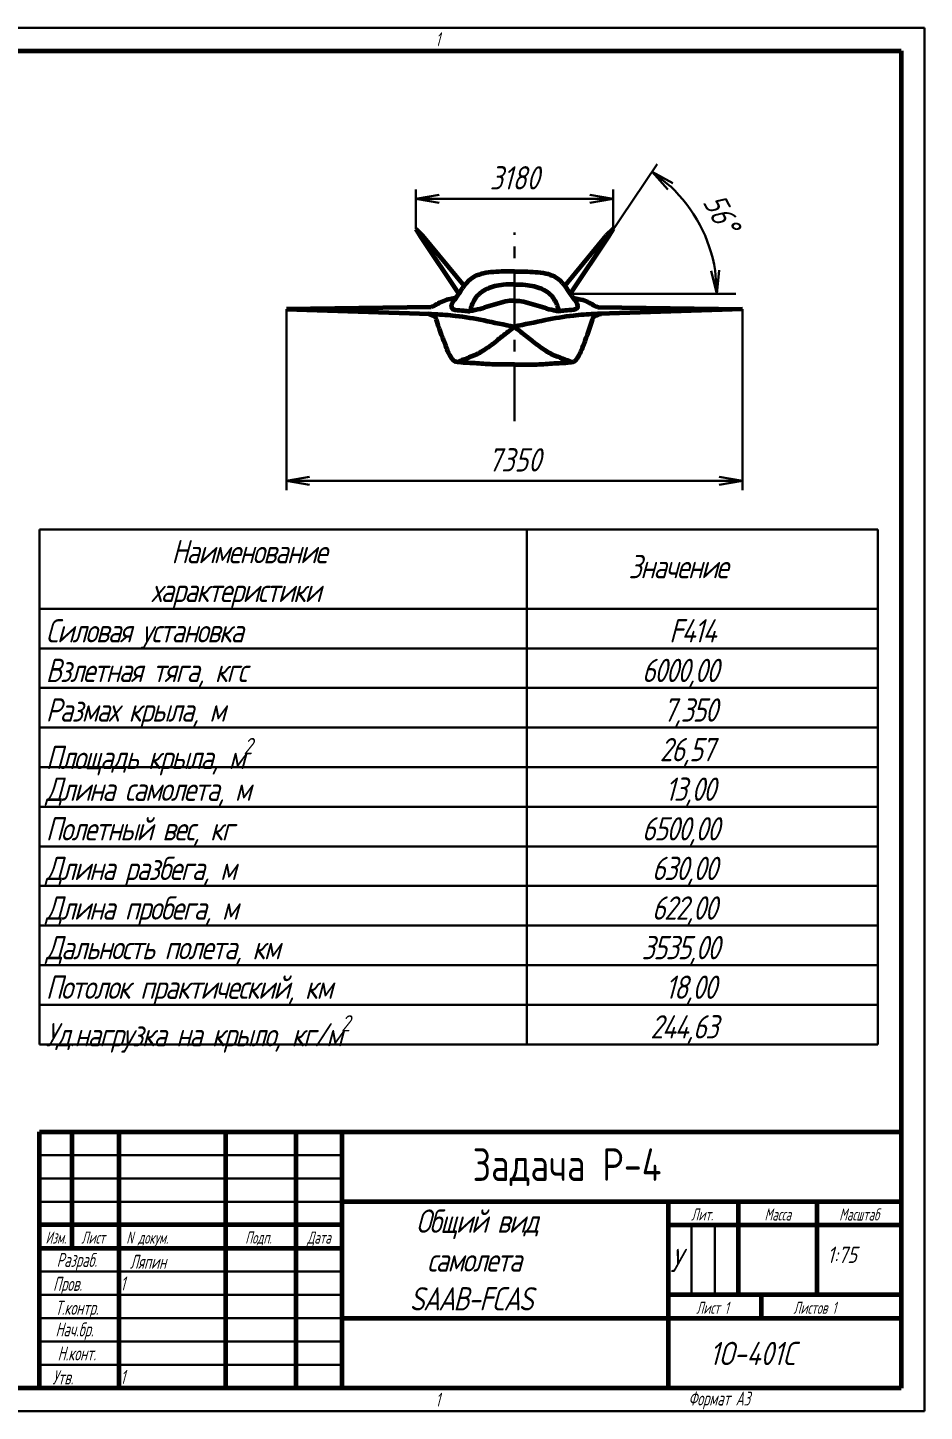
# Model space of a CAD drawing. Header units: millimetres. Extents: x -985956116104 to 1932156, y -552630487266 to 633586.
# Drawn here: x 6219.2 to 6411.7, y 36636.8 to 36933.8 of the extents above; entities that cross this region are included whole.
import ezdxf
from ezdxf.enums import TextEntityAlignment as Align

# ---------------------------------------------------------------- set-up
doc = ezdxf.new("R2010")
doc.units = ezdxf.units.MM
doc.linetypes.add('CENTER', pattern=[2, 1.25, -0.25, 0.25, -0.25])
for name, color, linetype, lineweight in [('_axes (Оси)', 6, 'CENTER', 30), ('_basic (Основной)', 4, 'Continuous', 60), ('_contour (Тонкий)', 7, 'Continuous', 30), ('_inscription (Знаки)', 30, 'Continuous', 80), ('_remote (Тонкий)', 9, 'Continuous', 30), ('_text (Надписи)', 2, 'Continuous', 30)]:
    doc.layers.add(name, color=color, linetype=linetype, lineweight=lineweight)
doc.styles.add('ESKD', font='eskd.shx', dxfattribs={"oblique": 15, "height": 5})
doc.dimstyles.new('ESKD', dxfattribs={"dimtxt": 5, "dimasz": 5, "dimexe": 2, "dimexo": 0, "dimgap": 2, "dimtad": 1, "dimtoh": 1, "dimzin": 12, "dimdsep": 46, "dimtxsty": 'ESKD', "dimblk1": 'OPEN', "dimblk2": 'OPEN', "dimsah": 1, "dimcen": 5, "dimclrd": 256, "dimclre": 256, "dimclrt": 2, "dimadec": 0, "dimazin": 0, "dimtfac": 1, "dimtmove": 0, "dimatfit": 3, "dimldrblk": 'OPEN', "dimfxl": 1, "dimtolj": 1, "dimtzin": 12, "dimlwd": -1, "dimlwe": -1, "dimarcsym": 0})

# ---------------------------------------------------------------- blocks, each defined once
blk = doc.blocks.new('_OPEN')
at = {"color": 0, "linetype": 'ByBlock'}
for p, q in [((-1, 0.167), (0, 0)), ((0, 0), (-1, -0.167)), ((0, 0), (-1, 0))]:
    blk.add_line(p, q, dxfattribs=at)
blk = doc.blocks.new('*D122')
at = {"layer": '_contour (Тонкий)', "transparency": 16777216}
for p, q in [((6343.9, 36888.98), (6354.37, 36904.54)), ((6350.47, 36876.71), (6369.19, 36876.71))]:
    blk.add_line(p, q, dxfattribs=at)
blk.add_arc((6335.65, 36876.71), 31.54, 9.0931, 46.9753, dxfattribs=at)
at = {"layer": '_contour (Тонкий)', "transparency": 16777216, "xscale": 5, "yscale": 5, "zscale": 5}
for p, rotation in [((6353.25, 36902.88), 141.5218392590569), ((6367.19, 36876.71), 274.5465347212844)]:
    blk.add_blockref('_OPEN', p, dxfattribs=dict(at, rotation=rotation))
at = {"layer": '_contour (Тонкий)', "color": 2, "transparency": 16777216, "insert": (6368.14, 36894.01), "char_height": 5, "attachment_point": 5, "rotation": 298.0342, "style": 'ESKD'}
blk.add_mtext('\\A1;56%%d', dxfattribs=at)
blk = doc.blocks.new('*D595')
at = {"layer": '_contour (Тонкий)', "transparency": 16777216}
for p, q in [((6302.52, 36890.68), (6302.52, 36899.09)), ((6307.52, 36897.09), (6339.88, 36897.09)), ((6344.88, 36890.68), (6344.88, 36899.09))]:
    blk.add_line(p, q, dxfattribs=at)
at = {"layer": 'Defpoints', "color": 0, "transparency": 16777216}
for p in [(6344.88, 36897.09), (6302.52, 36890.68), (6344.88, 36890.68)]:
    blk.add_point(p, dxfattribs=at)
at = {"layer": '_contour (Тонкий)', "transparency": 16777216, "xscale": 5, "yscale": 5, "zscale": 5, "rotation": 180}
blk.add_blockref('_OPEN', (6302.52, 36897.09), dxfattribs=at)
at = {"layer": '_contour (Тонкий)', "transparency": 16777216, "xscale": 5, "yscale": 5, "zscale": 5}
blk.add_blockref('_OPEN', (6344.88, 36897.09), dxfattribs=at)
at = {"layer": '_contour (Тонкий)', "color": 2, "transparency": 16777216, "insert": (6323.7, 36901.59), "char_height": 5, "attachment_point": 5, "style": 'ESKD'}
blk.add_mtext('\\A1;3180', dxfattribs=at)
blk = doc.blocks.new('*D596')
at = {"layer": '_contour (Тонкий)', "transparency": 16777216}
for p, q in [((6274.71, 36873.4), (6274.71, 36834.55)), ((6372.69, 36873.4), (6372.69, 36834.55)), ((6279.71, 36836.55), (6367.69, 36836.55))]:
    blk.add_line(p, q, dxfattribs=at)
at = {"layer": 'Defpoints', "color": 0, "transparency": 16777216}
for p in [(6274.71, 36873.4), (6372.69, 36873.4), (6372.69, 36836.55)]:
    blk.add_point(p, dxfattribs=at)
at = {"layer": '_contour (Тонкий)', "transparency": 16777216, "xscale": 5, "yscale": 5, "zscale": 5, "rotation": 180}
blk.add_blockref('_OPEN', (6274.71, 36836.55), dxfattribs=at)
at = {"layer": '_contour (Тонкий)', "transparency": 16777216, "xscale": 5, "yscale": 5, "zscale": 5}
blk.add_blockref('_OPEN', (6372.69, 36836.55), dxfattribs=at)
at = {"layer": '_contour (Тонкий)', "color": 2, "transparency": 16777216, "insert": (6323.7, 36841.05), "char_height": 5, "attachment_point": 5, "style": 'ESKD'}
blk.add_mtext('\\A1;7350', dxfattribs=at)

msp = doc.modelspace()

# ---------------------------------------------------------------- linework, layer by layer
at = {"layer": '_axes (Оси)', "ltscale": 10, "transparency": 33554687}
msp.add_line((6323.697, 36849.348), (6323.697, 36889.877), dxfattribs=at)
at = {"layer": '_basic (Основной)', "transparency": 33554687}
for p, q in [((6011.714, 36928.823), (6406.714, 36928.823)), ((6406.714, 36928.823), (6406.714, 36641.823)), ((6302.519, 36890.68), (6303.494, 36888.976)), ((6302.519, 36890.68), (6303.982, 36889.187)), ((6344.876, 36890.68), (6343.413, 36889.187)), ((6344.876, 36890.68), (6343.901, 36888.976)), ((6303.494, 36888.976), (6311.747, 36876.709)), ((6303.982, 36889.187), (6312.87, 36878.387)), ((6343.413, 36889.187), (6334.525, 36878.387)), ((6343.901, 36888.976), (6335.648, 36876.709)), ((6305.808, 36873.843), (6274.71, 36873.398)), ((6274.71, 36873.398), (6305.521, 36872.385)), ((6341.587, 36873.843), (6372.685, 36873.398)), ((6372.685, 36873.398), (6341.874, 36872.385)), ((6286.714, 36641.823), (6286.714, 36696.823)), ((6406.714, 36641.823), (6011.714, 36641.823))]:
    msp.add_line(p, q, dxfattribs=at)
at = {"layer": '_basic (Основной)', "linetype": 'Continuous', "transparency": 33554687}
for p, q in [((6221.714, 36696.823), (6406.714, 36696.823)), ((6221.714, 36641.823), (6221.714, 36696.823)), ((6228.714, 36671.823), (6228.714, 36696.823)), ((6238.714, 36696.823), (6238.714, 36641.823)), ((6261.714, 36641.823), (6261.714, 36696.823)), ((6276.714, 36696.823), (6276.714, 36641.823)), ((6406.714, 36681.823), (6286.714, 36681.823)), ((6356.714, 36681.823), (6356.714, 36641.823)), ((6371.714, 36681.823), (6371.714, 36661.823)), ((6388.714, 36661.823), (6388.714, 36681.823)), ((6286.714, 36676.823), (6221.714, 36676.823)), ((6356.714, 36676.823), (6406.714, 36676.823)), ((6221.714, 36671.823), (6286.714, 36671.823)), ((6406.714, 36661.823), (6356.714, 36661.823)), ((6376.714, 36656.823), (6376.714, 36661.823)), ((6286.714, 36656.823), (6406.714, 36656.823))]:
    msp.add_line(p, q, dxfattribs=at)
at = {"layer": '_basic (Основной)', "transparency": 33554687}
for points, knots in [([(6323.697, 36881.491), (6322.2, 36881.482), (6319.959, 36881.468), (6317.059, 36881.179), (6315.031, 36880.48), (6312.889, 36878.778), (6311.777, 36876.578), (6310.69, 36875.259), (6310.43, 36874.943)], [0, 0, 0, 0, 337.021132, 504.0672762, 653.6636831, 813.1165167, 1105.8378047, 1197.6740879, 1197.6740879, 1197.6740879, 1197.6740879]), ([(6323.697, 36881.491), (6325.195, 36881.482), (6327.436, 36881.468), (6330.336, 36881.179), (6332.364, 36880.48), (6334.506, 36878.778), (6335.618, 36876.578), (6336.705, 36875.259), (6336.965, 36874.943)], [0, 0, 0, 0, 337.021132, 504.0672762, 653.6636831, 813.1165167, 1105.8378047, 1197.6740879, 1197.6740879, 1197.6740879, 1197.6740879]), ([(6323.697, 36878.727), (6322.894, 36878.719), (6321.469, 36878.705), (6319.495, 36878.345), (6317.787, 36877.835), (6316.277, 36876.913), (6314.87, 36875.308), (6314.4, 36873.848), (6314.113, 36872.959)], [0, 0, 0, 0, 180.4282935, 320.0790232, 450.1799541, 579.4000273, 712.8585125, 920.4980314, 920.4980314, 920.4980314, 920.4980314]), ([(6323.697, 36878.727), (6324.501, 36878.719), (6325.926, 36878.705), (6327.9, 36878.345), (6329.608, 36877.835), (6331.118, 36876.913), (6332.525, 36875.308), (6332.995, 36873.848), (6333.282, 36872.959)], [0, 0, 0, 0, 180.4282935, 320.0790232, 450.1799541, 579.4000273, 712.8585125, 920.4980314, 920.4980314, 920.4980314, 920.4980314]), ([(6311.163, 36875.863), (6310.729, 36875.77), (6309.788, 36875.566), (6308.352, 36875.219), (6307.087, 36874.436), (6306.221, 36874.035), (6305.808, 36873.843)], [0, 0, 0, 0, 99.9202709, 217.0807175, 329.2444842, 431.8756216, 431.8756216, 431.8756216, 431.8756216]), ([(6336.232, 36875.863), (6336.666, 36875.77), (6337.607, 36875.566), (6339.043, 36875.219), (6340.308, 36874.436), (6341.174, 36874.035), (6341.587, 36873.843)], [0, 0, 0, 0, 99.9202709, 217.0807175, 329.2444842, 431.8756216, 431.8756216, 431.8756216, 431.8756216]), ([(6310.43, 36874.943), (6310.346, 36874.779), (6310.146, 36874.387), (6310.058, 36873.502), (6311.387, 36873.161), (6312.625, 36873.147), (6313.681, 36873.014), (6314.113, 36872.959)], [0, 0, 0, 0, 42.5714873, 101.4925879, 163.7689968, 303.668564, 400.5304978, 400.5304978, 400.5304978, 400.5304978]), ([(6323.697, 36875.238), (6323.211, 36875.22), (6322.043, 36875.176), (6320.266, 36874.577), (6318.274, 36874.066), (6316.257, 36873.372), (6314.847, 36873.101), (6314.113, 36872.959)], [0, 0, 0, 0, 109.06695, 261.9097312, 418.1115593, 572.7515048, 740.7221878, 740.7221878, 740.7221878, 740.7221878]), ([(6323.697, 36875.238), (6324.184, 36875.22), (6325.352, 36875.176), (6327.129, 36874.577), (6329.121, 36874.066), (6331.138, 36873.372), (6332.548, 36873.101), (6333.282, 36872.959)], [0, 0, 0, 0, 109.06695, 261.9097312, 418.1115593, 572.7515048, 740.7221878, 740.7221878, 740.7221878, 740.7221878]), ([(6336.965, 36874.943), (6337.049, 36874.779), (6337.249, 36874.387), (6337.337, 36873.502), (6336.008, 36873.161), (6334.77, 36873.147), (6333.714, 36873.014), (6333.282, 36872.959)], [0, 0, 0, 0, 42.5714873, 101.4925879, 163.7689968, 303.668564, 400.5304978, 400.5304978, 400.5304978, 400.5304978]), ([(6323.697, 36861.511), (6323.355, 36861.511), (6321.909, 36861.513), (6319.221, 36861.47), (6315.571, 36861.798), (6312.786, 36861.873), (6310.824, 36862.106), (6309.653, 36863.503), (6308.593, 36866.592), (6307.385, 36869.455), (6306.878, 36871.424), (6306.735, 36871.715), (6306.117, 36872.098), (6305.531, 36872.266), (6305.063, 36872.4)], [0, 0, 0, 0, 77.1432291, 325.148915, 605.4336354, 895.5505797, 967.2508389, 1029.4289529, 1287.2285861, 1702.7187817, 1724.0714661, 1745.9723094, 1773.3185446, 1883.042334, 1883.042334, 1883.042334, 1883.042334]), ([(6305.521, 36872.385), (6305.876, 36872.37), (6307.719, 36872.292), (6311.607, 36872.037), (6317.309, 36871.011), (6321.503, 36870.093), (6323.697, 36869.613)], [0, 0, 0, 0, 79.8584857, 415.1259366, 875.6482391, 1381.2688708, 1381.2688708, 1381.2688708, 1381.2688708]), ([(6323.697, 36869.613), (6323.251, 36869.265), (6321.947, 36868.246), (6319.737, 36866.451), (6317.507, 36864.774), (6315.347, 36863.511), (6313.452, 36862.84), (6312.058, 36862.298), (6311.405, 36862.045)], [0, 0, 0, 0, 127.3165435, 372.4200651, 640.613461, 754.3922113, 933.596051, 1091.224955, 1091.224955, 1091.224955, 1091.224955]), ([(6323.697, 36861.511), (6324.04, 36861.511), (6325.486, 36861.513), (6328.174, 36861.47), (6331.824, 36861.798), (6334.609, 36861.873), (6336.571, 36862.106), (6337.742, 36863.503), (6338.802, 36866.592), (6340.01, 36869.455), (6340.517, 36871.424), (6340.66, 36871.715), (6341.278, 36872.098), (6341.864, 36872.266), (6342.332, 36872.4)], [0, 0, 0, 0, 77.1432291, 325.148915, 605.4336354, 895.5505797, 967.2508389, 1029.4289529, 1287.2285861, 1702.7187817, 1724.0714661, 1745.9723094, 1773.3185446, 1883.042334, 1883.042334, 1883.042334, 1883.042334]), ([(6341.874, 36872.385), (6341.519, 36872.37), (6339.676, 36872.292), (6335.788, 36872.037), (6330.086, 36871.011), (6325.892, 36870.093), (6323.697, 36869.613)], [0, 0, 0, 0, 79.8584857, 415.1259366, 875.6482391, 1381.2688708, 1381.2688708, 1381.2688708, 1381.2688708]), ([(6323.697, 36869.613), (6324.144, 36869.265), (6325.448, 36868.246), (6327.658, 36866.451), (6329.888, 36864.774), (6332.048, 36863.511), (6333.943, 36862.84), (6335.337, 36862.298), (6335.99, 36862.045)], [0, 0, 0, 0, 127.3165435, 372.4200651, 640.613461, 754.3922113, 933.596051, 1091.224955, 1091.224955, 1091.224955, 1091.224955])]:
    msp.add_open_spline(points, degree=3, knots=knots, dxfattribs=at)
at = {"layer": '_contour (Тонкий)', "transparency": 33554687}
for p, q in [((5991.714, 36933.823), (6411.714, 36933.823)), ((6411.714, 36933.823), (6411.714, 36636.823)), ((6335.648, 36876.709), (6371.251, 36876.709)), ((6221.714, 36826.085), (6401.714, 36826.085)), ((6221.714, 36826.085), (6221.714, 36817.585)), ((6326.35, 36809.085), (6326.35, 36826.085)), ((6401.714, 36809.085), (6401.714, 36826.085)), ((6221.714, 36817.585), (6221.714, 36809.085)), ((6221.714, 36809.085), (6401.714, 36809.085)), ((6221.714, 36809.085), (6221.714, 36800.585)), ((6326.35, 36809.085), (6326.35, 36715.585)), ((6401.714, 36809.085), (6401.714, 36802.086)), ((6401.714, 36802.086), (6401.714, 36715.585)), ((6221.714, 36800.585), (6401.714, 36800.585)), ((6221.714, 36800.585), (6221.714, 36792.085)), ((6221.714, 36792.085), (6401.714, 36792.085)), ((6221.714, 36792.085), (6221.714, 36783.585)), ((6221.714, 36783.585), (6401.714, 36783.585)), ((6221.714, 36783.585), (6221.714, 36775.085)), ((6221.714, 36775.085), (6401.714, 36775.085)), ((6221.714, 36775.085), (6221.714, 36766.585)), ((6221.714, 36766.585), (6401.714, 36766.585)), ((6221.714, 36766.585), (6221.714, 36758.085)), ((6221.714, 36758.085), (6401.714, 36758.085)), ((6221.714, 36758.085), (6221.714, 36749.585)), ((6221.714, 36749.585), (6401.714, 36749.585)), ((6221.714, 36749.585), (6221.714, 36741.085)), ((6221.714, 36741.085), (6401.714, 36741.085)), ((6221.714, 36741.085), (6221.714, 36732.585)), ((6221.714, 36732.585), (6401.714, 36732.585)), ((6221.714, 36732.585), (6221.714, 36724.085)), ((6221.714, 36724.085), (6401.714, 36724.085)), ((6221.714, 36724.085), (6221.714, 36715.585)), ((6221.714, 36715.585), (6401.714, 36715.585)), ((6411.714, 36636.823), (5991.714, 36636.823))]:
    msp.add_line(p, q, dxfattribs=at)
at = {"layer": '_remote (Тонкий)', "linetype": 'Continuous', "transparency": 33554687}
for p, q in [((6221.714, 36691.823), (6286.714, 36691.823)), ((6286.714, 36686.823), (6221.714, 36686.823)), ((6221.714, 36681.823), (6286.714, 36681.823)), ((6286.714, 36666.823), (6221.714, 36666.823)), ((6221.714, 36661.823), (6286.714, 36661.823)), ((6286.714, 36656.823), (6221.714, 36656.823)), ((6221.714, 36651.823), (6286.714, 36651.823)), ((6286.714, 36646.823), (6221.714, 36646.823))]:
    msp.add_line(p, q, dxfattribs=at)
at = {"layer": '_remote (Тонкий)', "transparency": 33554687}
for p, q in [((6361.714, 36661.823), (6361.714, 36676.823)), ((6366.714, 36676.823), (6366.714, 36661.823))]:
    msp.add_line(p, q, dxfattribs=at)

# ---------------------------------------------------------------- texts
at = {"layer": '_contour (Тонкий)', "color": 2, "transparency": 33554687, "char_height": 5, "attachment_point": 1, "style": 'ESKD'}
for s, width, heights, insert in [('\\pi26.98394;{\\T0.9;Наименование\\P\\pi22.65061;характеристики}', 103.15836, [17.305], (6223.049, 36823.858)), ('\\pi21.82565;{\\T0.9;Значение}', 75.36466, [17.305], (6326.35, 36820.637)), ('{\\T0.9;Силовая установка}', 88.66534, [5.754], (6223.049, 36806.858)), ('\\pi29.23964;{\\T0.9;F414}', 74.06872, [5.754], (6327.685, 36806.858)), ('{\\T0.9;Взлетная тяга, кгс}', 88.66534, [5.754], (6223.049, 36798.358)), ('\\pi23.37349;{\\T0.9;6000,00}', 74.06872, [5.754], (6327.685, 36798.358)), ('{\\T0.9;Размах крыла, м}', 88.66534, [5.754], (6223.049, 36789.858)), ('\\pi27.92065;{\\T0.9;7,350}', 74.06872, [5.754], (6327.685, 36789.858)), ('\\A1;{\\T0.9;Площадь крыла, м\\H0.7x;\\S2^ ;}', 88.66534, [5.754], (6223.049, 36781.371)), ('\\pi27.19782;{\\T0.9;26,57}', 74.06872, [5.754], (6327.685, 36781.358)), ('{\\T0.9;Длина самолета, м}', 88.66534, [5.754], (6223.049, 36772.858)), ('\\pi28.41531;{\\T0.9;13,00}', 74.06872, [5.754], (6327.685, 36772.858)), ('{\\T0.9;Полетный вес, кг}', 88.66534, [5.754], (6223.049, 36764.358)), ('\\pi23.37349;{\\T0.9;6500,00}', 74.06872, [5.754], (6327.685, 36764.358)), ('{\\T0.9;Длина разбега, м}', 88.66534, [5.754], (6223.049, 36755.858)), ('\\pi25.51635;{\\T0.9;630,00}', 74.06872, [5.754], (6327.685, 36755.858)), ('{\\T0.9;Длина пробега, м}', 88.66534, [5.754], (6223.049, 36747.358)), ('\\pi25.51635;{\\T0.9;622,00}', 74.06872, [5.754], (6327.685, 36747.358)), ('{\\T0.9;Дальность полета, км}', 88.66534, [5.754], (6223.049, 36738.858)), ('\\pi23.28634;{\\T0.9;3535,00}', 74.06872, [5.754], (6327.685, 36738.858)), ('{\\T0.9;Потолок практический, км}', 107.74218, [5.754], (6223.049, 36730.358)), ('\\pi28.41531;{\\T0.9;18,00}', 74.06872, [5.754], (6327.685, 36730.358)), ('\\A1;{\\T0.9;Уд.нагрузка на крыло, кг/м\\H0.7x;\\S2^ ;}', 107.01635, [4.393], (6223.049, 36721.858)), ('\\pi25.17401;{\\T0.9;244,63}', 74.06872, [5.754], (6327.685, 36721.858)), ('\\pi15.82436;{\\T0.9;Общий вид\\P\\pi18.22485;самолета \\P\\pi14.47164;SAAB-FCAS}', 70.09073, [25.222], (6286.714, 36680.147))]:
    msp.add_mtext_dynamic_manual_height_columns(s, width=width, gutter_width=12.5, heights=heights, dxfattribs=dict(at, insert=insert))
at = {"layer": '_inscription (Знаки)', "transparency": 33554687, "style": 'ESKD'}
msp.add_text('Задача Р-4', height=7, dxfattribs=at).set_placement((6314.707, 36686.275))
at = {"layer": '_text (Надписи)', "transparency": 33554687, "style": 'ESKD', "oblique": 15, "width": 0.8}
for s, height, p in [('1', 3, (6306.714, 36929.823)), ('N докум.', 2.6, (6240.347, 36672.81)), ('Ляпин', 3, (6241.114, 36667.426)), ('1', 3, (6239.084, 36662.769)), ('1', 3, (6239.084, 36642.701)), ('Формат А3', 3, (6361.026, 36638.066)), ('1', 3, (6306.714, 36637.823))]:
    msp.add_text(s, height=height, dxfattribs=at).set_placement(p)
for s, height, p in [('Лит.', 2.6, (6364.004, 36677.78)), ('Масса', 2.6, (6380.227, 36677.78)), ('Масштаб', 2.6, (6397.725, 36677.78)), ('Изм.', 2.6, (6225.214, 36672.823)), ('Лист', 2.6, (6233.214, 36672.823)), ('Подп.', 2.6, (6268.714, 36672.823)), ('Дата', 2.6, (6281.714, 36672.823)), ('Разраб.', 3, (6229.714, 36667.823)), ('Пров.', 3, (6227.714, 36662.68)), ('Т.контр.', 3, (6229.714, 36657.538)), ('Лист 1', 2.6, (6366.201, 36657.751)), ('Листов 1', 2.6, (6388.175, 36657.751)), ('Hач.бр.', 3, (6229.214, 36652.895)), ('H.конт.', 3, (6229.714, 36647.752)), ('Утв.', 3, (6226.714, 36642.609))]:
    msp.add_text(s, height=height, dxfattribs=at).set_placement(p, align=Align.CENTER)
at = {"layer": '_text (Надписи)', "transparency": 33554687, "attachment_point": 1, "style": 'ESKD'}
for s, heights, insert, char_height in [('У', [0], (6357.142, 36671.708), 5), ('1:75', [3.5], (6390.87, 36672.166), 3.5)]:
    msp.add_mtext_dynamic_manual_height_columns(s, width=10.69599, gutter_width=25, heights=heights, dxfattribs=dict(at, insert=insert, char_height=char_height))
at = {"layer": '_text (Надписи)', "transparency": 33554687, "insert": (6356.714, 36651.74), "char_height": 5, "width": 50.53786, "attachment_point": 1, "line_spacing_factor": 0.857143, "style": 'ESKD'}
msp.add_mtext('\\pi8.87226;1О-401С', dxfattribs=at)

# ---------------------------------------------------------------- dimensions: what is measured, and where the dimension line sits
at = {"layer": '_contour (Тонкий)', "transparency": 33554687}
for base, p1, p2, text, picture, middle in [((6344.876, 36897.086), (6302.519, 36890.68), (6344.876, 36890.68), '3180', '*D595', (6323.697, 36901.586)), ((6372.685, 36836.546), (6274.71, 36873.398), (6372.685, 36873.398), '7350', '*D596', (6323.697, 36841.046))]:
    dim = msp.add_linear_dim(base=base, p1=p1, p2=p2, text=text, dimstyle='ESKD', dxfattribs=at)
    dim.commit()
    dim.dimension.update_dxf_attribs({"geometry": picture, "text_midpoint": middle})
dim = msp.add_angular_dim_3p(base=(6365.524, 36886.815), center=(6335.648, 36876.709), p1=(6343.901, 36888.976), p2=(6350.474, 36876.709), dimstyle='ESKD', dxfattribs=at)
dim.commit()
dim.dimension.update_dxf_attribs({"geometry": '*D122', "text_midpoint": (6368.138, 36894.009)})

doc.saveas('drawing.dxf')
